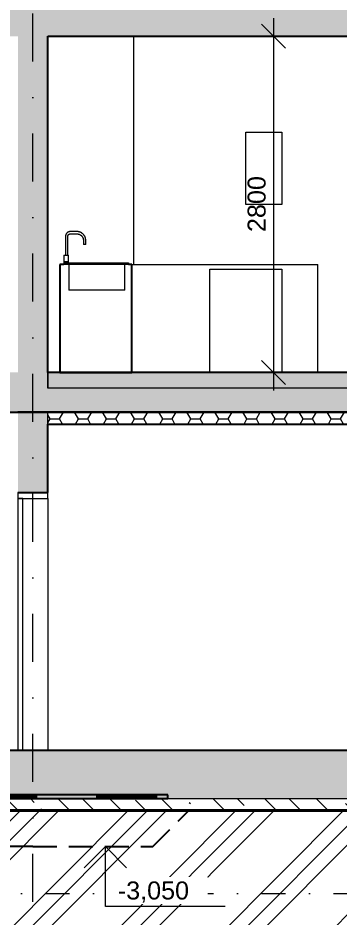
# Model space of a CAD drawing. Header units: millimetres. Extents: x -9657 to 178820, y -8645 to 72638.
# Drawn here: x -727 to 1951, y -3645 to 3852 of the extents above; entities that cross this region are included whole.
import ezdxf

# ---------------------------------------------------------------- set-up
doc = ezdxf.new("R2010")
doc.units = ezdxf.units.MM
for name, pattern in [('HA_Dash_3mm-S1mm', [300, 200, -100]), ('HA_DashDot_10mm-S3mm', [1000, 400, -300, 0, -300]), ('HA_DashDot_6mm-S2mm', [600, 200, -200, 0, -200]), ('HA_Dot-S4mm', [400, 0, -400])]:
    doc.linetypes.add(name, pattern=pattern)
for name, color, linetype, lineweight in [('A-____-____-DIMS', 9, 'Continuous', 5), ('A-____-____-DIMS-100', 9, 'Continuous', 5), ('A-CLNG-____-MCUT', 9, 'Continuous', 25), ('A-CLNG-____-PATT', 9, 'Continuous', 25), ('A-DETL-____-CNTR', 9, 'HA_DashDot_6mm-S2mm', 9), ('A-DETL-____-HDLN', 9, 'HA_Dash_3mm-S1mm', 25), ('A-DETL-____-WIDE', 9, 'Continuous', 40), ('A-DETL-GENF-OTLN', 9, 'Continuous', 9), ('A-DOOR-____-MCUT', 9, 'Continuous', 9), ('A-DOOR-____-OTLN', 9, 'Continuous', 9), ('A-DOOR-FRAM-MCUT', 9, 'Continuous', 9), ('A-DOOR-FRAM-OTLN', 9, 'Continuous', 9), ('A-FLOR-____-MCUT', 9, 'Continuous', 25), ('A-FLOR-____-PATT', 9, 'Continuous', 25), ('A-FLOR-LEVL-OTLN', 9, 'Continuous', 9), ('A-WALL-____-MCUT', 9, 'Continuous', 25), ('A-WALL-____-PATT', 9, 'Continuous', 25), ('G-____-____-DIMS', 9, 'Continuous', 5), ('I-WALL-____-MCUT', 9, 'Continuous', 25), ('I-WALL-____-OTLN', 9, 'Continuous', 9), ('P-SANR-FIXT-OTLN', 9, 'Continuous', 9), ('Q-CASE-____-MCUT', 9, 'Continuous', 25), ('Q-CASE-____-OTLN', 9, 'Continuous', 9), ('Q-SPCQ-____-OTLN', 9, 'Continuous', 9), ('S-GRID-____-OTLN', 9, 'Continuous', 5)]:
    doc.layers.add(name, color=color, linetype=linetype, lineweight=lineweight)
doc.styles.add('Arial_1', font='arial.ttf', dxfattribs={"height": 150})
doc.dimstyles.new('Inner_Dimensions_1', dxfattribs={"dimscale": 304.8, "dimtxt": 153.03891, "dimasz": 0.656168, "dimexe": 0.492126, "dimexo": 0.0625, "dimgap": 0.065617, "dimtad": 1, "dimdec": 0, "dimzin": 0, "dimdsep": 46, "dimtxsty": 'Arial_1', "dimblk1": 'OBLIQUE', "dimblk2": 'OBLIQUE', "dimsah": 1, "dimcen": 0.09, "dimdle": 0.492126, "dimazin": 0, "dimtfac": 1, "dimtdec": 4, "dimtix": 1, "dimtmove": 0, "dimatfit": 3, "dimfxl": 0.492126, "dimfxlon": 1, "dimtvp": 1, "dimtolj": 1, "dimtzin": 0, "dimlwd": 9, "dimlwe": 9, "dimarcsym": 2})

# ---------------------------------------------------------------- blocks, each defined once
blk = doc.blocks.new('Kuchyňská_linka_sporák_ADNS - 600x600x800-1423137-ŘEZ 3-3 OBJEKT C')
at = {"layer": 'Q-SPCQ-____-OTLN', "color": 50}
for p, q in [((1173.2, 2900), (1473.2, 2900)), ((1173.2, 2300), (1173.2, 2900)), ((1473.2, 2900), (1473.2, 2300)), ((1473.2, 2300), (1173.2, 2300)), ((873.2, 1760), (1473.2, 1760)), ((873.2, 900), (873.2, 1760)), ((1473.2, 1760), (1473.2, 900))]:
    blk.add_line(p, q, dxfattribs=at)
blk = doc.blocks.new('Skříňka se dřezem_ pravoúhlá - 500 x 440mm-1427235-ŘEZ 3-3 OBJEKT C')
at = {"layer": 'P-SANR-FIXT-OTLN', "color": 50}
for p, q in [((-330.1, 2033.4), (-330.1, 1876.2)), ((-311.1, 1876.2), (-311.1, 2033.4)), ((-234.9, 2073), (-290.4, 2073)), ((-290.4, 2054), (-234.9, 2054)), ((-180.9, 2000), (-180.9, 1965.1)), ((-161.9, 1965.1), (-180.9, 1965.1)), ((-161.9, 1965.1), (-161.9, 2000)), ((-344.4, 1876.2), (-344.4, 1825.2)), ((-344.4, 1876.2), (-344.4, 1825.2)), ((-343.9, 1876.2), (-325.4, 1876.2)), ((-343.9, 1876.2), (-343.9, 1876.2)), ((-325.4, 1876.2), (-306.8, 1876.2)), ((-306.8, 1876.2), (-306.8, 1876.2)), ((-306.3, 1825.2), (-306.3, 1876.2)), ((-306.3, 1825.2), (-306.3, 1876.2)), ((-344.4, 1825.2), (-344.4, 1812.7)), ((-344.4, 1825.2), (-306.3, 1825.2)), ((-344.4, 1812.7), (-344.4, 1800)), ((-344.4, 1812.7), (-280.9, 1812.7)), ((-280.9, 1800), (-344.4, 1800)), ((-306.3, 1812.7), (-306.3, 1825.2)), ((-303.1, 1800), (-303.1, 1584.1)), ((-280.9, 1812.7), (94, 1812.7)), ((94, 1800), (-280.9, 1800)), ((94, 1812.7), (195.6, 1812.7)), ((94, 1800), (94, 1812.7)), ((195.6, 1800), (94, 1800)), ((163.8, 1584.1), (163.8, 1800)), ((195.6, 1812.7), (195.6, 1800)), ((-233.3, 1584.1), (-303.1, 1584.1)), ((94, 1584.1), (-233.3, 1584.1)), ((163.8, 1584.1), (94, 1584.1))]:
    blk.add_line(p, q, dxfattribs=at)
at = {"layer": 'P-SANR-FIXT-OTLN', "color": 50, "flags": 128}
for points in [[(-290.4, 2073), (-292, 2073), (-293.6, 2072.9), (-295.2, 2072.8), (-296.8, 2072.5), (-298.3, 2072.3), (-299.9, 2071.9), (-301.4, 2071.5), (-302.9, 2071), (-304.4, 2070.5), (-305.9, 2069.9), (-307.3, 2069.3), (-308.8, 2068.6), (-310.2, 2067.8), (-311.5, 2067), (-312.9, 2066.1), (-314.1, 2065.2), (-315.4, 2064.2), (-316.6, 2063.2), (-317.8, 2062.1), (-318.9, 2061), (-320, 2059.9), (-321, 2058.6), (-322, 2057.4), (-323, 2056.1), (-323.8, 2054.8), (-324.7, 2053.5), (-325.4, 2052.1), (-326.2, 2050.7), (-326.8, 2049.2), (-327.4, 2047.7), (-328, 2046.3), (-328.5, 2044.7), (-328.9, 2043.2), (-329.3, 2041.7), (-329.6, 2040.1), (-329.8, 2038.5), (-330, 2037), (-330.1, 2035.4), (-330.1, 2033.8), (-330.1, 2033.4)], [(-311.1, 2033.4), (-311.1, 2034.2), (-311, 2035), (-310.9, 2035.8), (-310.8, 2036.7), (-310.7, 2037.5), (-310.5, 2038.3), (-310.3, 2039.1), (-310, 2039.9), (-309.8, 2040.6), (-309.5, 2041.4), (-309.1, 2042.2), (-308.7, 2042.9), (-308.4, 2043.6), (-307.9, 2044.3), (-307.5, 2045), (-307, 2045.7), (-306.5, 2046.3), (-306, 2047), (-305.4, 2047.6), (-304.8, 2048.2), (-304.2, 2048.7), (-303.6, 2049.3), (-302.9, 2049.8), (-302.3, 2050.3), (-301.6, 2050.7), (-300.9, 2051.2), (-300.2, 2051.6), (-299.4, 2051.9), (-298.7, 2052.3), (-297.9, 2052.6), (-297.1, 2052.9), (-296.4, 2053.1), (-295.6, 2053.4), (-294.8, 2053.5), (-294, 2053.7), (-293.1, 2053.8), (-292.3, 2053.9), (-291.5, 2054), (-290.7, 2054), (-290.4, 2054)], [(-161.9, 2000), (-161.9, 2002.9), (-162.1, 2005.9), (-162.4, 2008.8), (-162.8, 2011.7), (-163.3, 2014.5), (-163.9, 2017.4), (-164.7, 2020.2), (-165.6, 2023), (-166.5, 2025.7), (-167.6, 2028.5), (-168.8, 2031.1), (-170.1, 2033.7), (-171.5, 2036.3), (-173, 2038.8), (-174.6, 2041.3), (-176.3, 2043.6), (-178.1, 2045.9), (-180, 2048.2), (-182, 2050.3), (-184, 2052.4), (-186.1, 2054.4), (-188.4, 2056.3), (-190.6, 2058.1), (-193, 2059.8), (-195.4, 2061.5), (-197.9, 2063), (-200.5, 2064.4), (-203.1, 2065.8), (-205.7, 2067), (-208.4, 2068.1), (-211.2, 2069.1), (-213.9, 2070), (-216.8, 2070.8), (-219.6, 2071.4), (-222.5, 2072), (-225.4, 2072.4), (-228.3, 2072.7), (-231.2, 2073), (-234.1, 2073), (-234.9, 2073)], [(-234.9, 2054), (-232.7, 2054), (-230.6, 2053.8), (-228.4, 2053.6), (-226.3, 2053.3), (-224.2, 2052.9), (-222.1, 2052.5), (-220, 2051.9), (-217.9, 2051.3), (-215.9, 2050.5), (-213.9, 2049.7), (-211.9, 2048.9), (-210, 2047.9), (-208.1, 2046.9), (-206.2, 2045.8), (-204.4, 2044.6), (-202.6, 2043.3), (-200.9, 2042), (-199.3, 2040.6), (-197.7, 2039.1), (-196.2, 2037.6), (-194.7, 2036.1), (-193.3, 2034.4), (-191.9, 2032.7), (-190.7, 2031), (-189.5, 2029.2), (-188.3, 2027.3), (-187.3, 2025.5), (-186.3, 2023.5), (-185.4, 2021.6), (-184.6, 2019.6), (-183.8, 2017.6), (-183.2, 2015.5), (-182.6, 2013.4), (-182.1, 2011.3), (-181.7, 2009.2), (-181.4, 2007.1), (-181.1, 2004.9), (-181, 2002.8), (-180.9, 2000.6), (-180.9, 2000)]]:
    blk.add_lwpolyline(points, dxfattribs=at)
blk = doc.blocks.new('Casework 3 - Casework 6-1487061-ŘEZ 3-3 OBJEKT C')
at = {"layer": 'Q-CASE-____-MCUT', "color": 10}
for p, q in [((-344.4, 1800), (-376.8, 1800)), ((-376.8, 1800), (-376.8, 900)), ((223.2, 1800), (195.6, 1800)), ((223.2, 900), (223.2, 1800)), ((-376.8, 900), (223.2, 900))]:
    blk.add_line(p, q, dxfattribs=at)
at = {"layer": 'Q-CASE-____-OTLN', "color": 50}
for p in [(223.2, 1800), (1773.2, 900)]:
    blk.add_line(p, (1773.2, 1800), dxfattribs=at)
blk = doc.blocks.new('185-01_OBJEKT C_Central_rvt-1-ŘEZ 3-3 OBJEKT C')
at = {"layer": 'A-FLOR-____-PATT', "lineweight": 9}
blk.add_hatch(color=254, dxfattribs=at).paths.add_polyline_path([(220.5, 3700), (7908.2, 3700), (7908.2, 3920), (-5661.8, 3920), (-5661.8, 3700), (-128, 3700)])
at = {"layer": 'A-FLOR-____-PATT', "lineweight": 5}
h = blk.add_hatch(color=7, dxfattribs=at)
h.paths.add_polyline_path([(7648.2, 770), (7833.2, 771.1), (7833.2, 900), (-476.8, 900), (-476.4, 770), (7538.2, 770)])
h.paths.add_polyline_path([(-5591.8, 770), (-726.8, 770), (-726.8, 900), (-5591.8, 900), (-5591.8, 898.2)])
at = {"layer": 'A-FLOR-____-PATT', "lineweight": 9}
h = blk.add_hatch(color=254, dxfattribs=at)
h.paths.add_polyline_path([(1265.9, 570), (6508.2, 570), (6508.2, 770), (-5661.8, 770), (-5661.8, 570), (569, 570)])
h.paths.add_polyline_path([(7903.2, 570), (7903.2, 770), (7648.2, 770), (7648.2, 570)])
at = {"layer": 'A-WALL-____-PATT', "lineweight": 9}
blk.add_hatch(color=254, dxfattribs=at).paths.add_polyline_path([(-726.8, 770), (-476.8, 770), (-476.8, 3700), (-726.8, 3699.4), (-726.8, 900)])
at = {"layer": 'A-FLOR-____-MCUT', "color": 10}
for p, q in [((-476.8, 3700), (7548.2, 3700)), ((7833.2, 900), (-476.8, 900)), ((-5661.8, 570), (5708.2, 570))]:
    blk.add_line(p, q, dxfattribs=at)
at = {"layer": 'A-FLOR-____-MCUT', "color": 50, "lineweight": 9}
for p in [(-476.8, 900), (6508.2, 770)]:
    blk.add_line(p, (-476.8, 770), dxfattribs=at)
at = {"layer": 'A-WALL-____-MCUT', "color": 50, "lineweight": 9}
blk.add_line((-476.8, 770), (-476.8, 900), dxfattribs=at)
at = {"layer": 'I-WALL-____-MCUT', "color": 10}
blk.add_line((-476.8, 900), (-476.8, 3700), dxfattribs=at)
at = {"layer": 'I-WALL-____-OTLN', "color": 50}
blk.add_line((238.2, 1800), (238.2, 3700), dxfattribs=at)
at = {"layer": 'P-SANR-FIXT-OTLN', "color": 50, "lineweight": 9}
blk.add_blockref('Skříňka se dřezem_ pravoúhlá - 500 x 440mm-1427235-ŘEZ 3-3 OBJEKT C', (0, 0), dxfattribs=at)
at = {"layer": 'Q-CASE-____-OTLN', "color": 50, "lineweight": 9}
blk.add_blockref('Casework 3 - Casework 6-1487061-ŘEZ 3-3 OBJEKT C', (0, 0), dxfattribs=at)
at = {"layer": 'Q-SPCQ-____-OTLN', "color": 50, "lineweight": 9}
blk.add_blockref('Kuchyňská_linka_sporák_ADNS - 600x600x800-1423137-ŘEZ 3-3 OBJEKT C', (0, 0), dxfattribs=at)
blk = doc.blocks.new('HA_DR_Single_Swing_Solid - In_900x2100_SKLEP_CIP-2273789-ŘEZ 3-3 OBJEKT C')
at = {"layer": 'A-DOOR-____-MCUT'}
for p, q in [((-726.8, -150), (-726.8, -2250)), ((-686.8, -150), (-726.8, -150)), ((-686.8, -2250), (-686.8, -150)), ((-726.8, -2250), (-686.8, -2250))]:
    blk.add_line(p, q, dxfattribs=at)
at = {"layer": 'A-DOOR-FRAM-MCUT'}
for p, q in [((-726.8, -100), (-726.8, -150)), ((-476.8, -100), (-726.8, -100)), ((-476.8, -150), (-476.8, -100)), ((-726.8, -150), (-476.8, -150))]:
    blk.add_line(p, q, dxfattribs=at)
at = {"layer": 'A-DOOR-FRAM-OTLN'}
blk.add_line((-476.8, -150), (-476.8, -2250), dxfattribs=at)
blk = doc.blocks.new('Spot Elevations - Flipped-794089-ŘEZ 3-3 OBJEKT C')
at = {"layer": 'G-____-____-DIMS', "lineweight": 9}
for p, q in [((536.2, 9323.2), (713, 9500)), ((713, 9500), (889.8, 9323.2)), ((713, 9000), (713, 9500)), ((1713, 9000), (713, 9000))]:
    blk.add_line(p, q, dxfattribs=at)
blk = doc.blocks.new('DIMBLOCK42-ŘEZ 3-3 OBJEKT C')
at = {"layer": 'A-____-____-DIMS-100', "lineweight": 9}
for p, q in [((1403.1, 3850), (1403.1, 750)), ((1403.1, 3700), (1303.1, 3800)), ((1553.1, 3700), (1253.1, 3700)), ((1403.1, 3700), (1503.1, 3600)), ((1403.1, 3700), (1553.1, 3700)), ((1403.1, 900), (1303.1, 1000)), ((1553.1, 900), (1253.1, 900)), ((1403.1, 900), (1503.1, 800)), ((1403.1, 900), (1553.1, 900))]:
    blk.add_line(p, q, dxfattribs=at)
at = {"layer": 'A-____-____-DIMS-100', "color": 0, "lineweight": 9, "insert": (1188.4, 2069.3), "char_height": 150, "width": 553.765, "attachment_point": 1, "rotation": 90, "line_spacing_factor": 0.941778, "style": 'Arial_1'}
blk.add_mtext('2800', dxfattribs=at)
blk = doc.blocks.new('_Oblique')
at = {"color": 0, "linetype": 'ByBlock', "lineweight": -2}
blk.add_line((-0.5, -0.5), (0.5, 0.5), dxfattribs=at)

msp = doc.modelspace()

# ---------------------------------------------------------------- hatches: boundary and pattern name
at = {"layer": 'A-CLNG-____-PATT', "lineweight": 5}
h = msp.add_hatch(dxfattribs=at)
h.set_pattern_fill('FP_5', color=256, style=0, pattern_type=2)
h.set_pattern_definition([(0, (-4910.684, 1865.4), (117.188, 67.658), [78.125, -156.25]), (120, (-4910.684, 1865.4), (-117.18755, 67.6588), [78.125, -156.25]), (60, (-4910.684, 1865.4), (0.00045, 135.3168), [0, -156.25, 78.125, 0])])
h.paths.add_polyline_path([(5447.4, 470), (5708.2, 470), (5708.2, 570), (-476.8, 570), (-476.8, 470), (4053.6, 470)])
h = msp.add_hatch(dxfattribs=at)
h.set_pattern_fill('FP_10', color=256, angle=-270, style=0, pattern_type=2)
h.set_pattern_definition([(270, (-2569.3, -2620), (1000, 6e-14), []), (270, (-2579.3, -2620), (1000, 6e-14), []), (270, (-2589.3, -2620), (1000, 6e-14), []), (270, (-2599.3, -2620), (1000, 6e-14), []), (270, (-2609.3, -2620), (1000, 6e-14), []), (270, (-2619.3, -2620), (1000, 6e-14), []), (270, (-2629.3, -2620), (1000, 6e-14), []), (270, (-2639.3, -2620), (1000, 6e-14), []), (270, (-2649.3, -2620), (1000, 6e-14), []), (270, (-2659.3, -2620), (1000, 6e-14), []), (270, (-2669.3, -2620), (1000, 6e-14), []), (270, (-2679.3, -2620), (1000, 6e-14), []), (270, (-2689.3, -2620), (1000, 6e-14), []), (270, (-2699.3, -2620), (1000, 6e-14), []), (270, (-2709.3, -2620), (1000, 6e-14), []), (270, (-2719.3, -2620), (1000, 6e-14), []), (270, (-2729.3, -2620), (1000, 6e-14), []), (270, (-2739.3, -2620), (1000, 6e-14), []), (270, (-2749.3, -2620), (1000, 6e-14), []), (270, (-2759.3, -2620), (1000, 6e-14), []), (270, (-2769.3, -2620), (1000, 6e-14), []), (270, (-2779.3, -2620), (1000, 6e-14), []), (270, (-2789.3, -2620), (1000, 6e-14), []), (270, (-2799.3, -2620), (1000, 6e-14), []), (270, (-2809.3, -2620), (1000, 6e-14), []), (270, (-2819.3, -2620), (1000, 6e-14), []), (270, (-2829.3, -2620), (1000, 6e-14), []), (270, (-2839.3, -2620), (1000, 6e-14), []), (270, (-2849.3, -2620), (1000, 6e-14), []), (270, (-2859.3, -2620), (1000, 6e-14), []), (270, (-2869.3, -2620), (1000, 6e-14), []), (270, (-2879.3, -2620), (1000, 6e-14), []), (270, (-2889.3, -2620), (1000, 6e-14), []), (270, (-2899.3, -2620), (1000, 6e-14), []), (270, (-2909.3, -2620), (1000, 6e-14), []), (270, (-2919.3, -2620), (1000, 6e-14), []), (270, (-2929.3, -2620), (1000, 6e-14), []), (270, (-2939.3, -2620), (1000, 6e-14), []), (270, (-2949.3, -2620), (1000, 6e-14), []), (270, (-2959.3, -2620), (1000, 6e-14), []), (270, (-2969.3, -2620), (1000, 6e-14), []), (270, (-2979.3, -2620), (1000, 6e-14), []), (270, (-2989.3, -2620), (1000, 6e-14), []), (270, (-2999.3, -2620), (1000, 6e-14), []), (270, (-3009.3, -2620), (1000, 6e-14), []), (270, (-3019.3, -2620), (1000, 6e-14), []), (270, (-3029.3, -2620), (1000, 6e-14), []), (270, (-3039.3, -2620), (1000, 6e-14), []), (270, (-3049.3, -2620), (1000, 6e-14), []), (270, (-3059.3, -2620), (1000, 6e-14), []), (270, (-3069.3, -2620), (1000, 6e-14), [])])
h.paths.add_polyline_path([(-5661.8, -2650), (523.2, -2650), (523.2, -2620), (-5661.8, -2620)])
at = {"layer": 'A-DETL-GENF-OTLN', "lineweight": 5}
h = msp.add_hatch(dxfattribs=at)
h.set_pattern_fill('FP_12', color=250, style=0, pattern_type=2)
h.set_pattern_definition([(45, (-4910.7, 1865.4), (-449.013, 449.013), []), (45, (-4751.93, 1865.4), (0, 898.026), []), (45, (-5069.43, 1865.4), (0, 898.026), [])])
h.paths.add_polyline_path([(15108.2, -5052), (15204.3, -5052), (15204.3, -151.5), (15108.2, -1250), (15108.2, -1450), (14456.6, -1450), (14456.6, -1248.8), (14386, -442.2), (12078.2, -2750), (-6681.8, -2750), (-6681.8, -5052), (14906.6, -5052)])
h.paths.add_polyline_path([(-7097.2, -5052), (-6981.8, -5052), (-6981.8, -500), (-6681.8, -500), (-7097.2, -84.6), (-7097.2, -4009.3)])
h.paths.add_polyline_path([(14658.2, -1250), (14658.2, -170), (14656.7, -171.5), (14656.7, -1250)])
h.paths.add_polyline_path([(15204.3, 497.4), (15204.3, 500), (15108.2, 499)])
at = {"layer": 'A-FLOR-____-PATT', "lineweight": 9}
msp.add_hatch(color=256, dxfattribs=at).paths.add_polyline_path([(11858.2, -2650), (11858.2, -2250), (-5661.8, -2250), (-5661.8, -2650), (9628.9, -2650)])
at = {"layer": 'A-FLOR-____-PATT', "lineweight": 5}
h = msp.add_hatch(dxfattribs=at)
h.set_pattern_fill('FP_9', color=256, style=0, pattern_type=2)
h.set_pattern_definition([(315, (-4910.68, 1865.4), (215.526, 215.526), []), (315, (-4910.68, 2068.6), (215.526, 215.526), [127, -76.2, 12.7, -76.2, -127]), (315, (-4910.68, 2068.6), (215.526, 215.526), [-292.1, 127, 0])])
h.paths.add_polyline_path([(-1521.8, -2750), (11858.2, -2750), (11858.2, -2650), (-5661.8, -2650), (-5661.8, -2750), (-4309.5, -2750)])
at = {"layer": 'A-WALL-____-PATT', "lineweight": 9}
msp.add_hatch(color=256, dxfattribs=at).paths.add_polyline_path([(-476.8, -100), (-476.8, 570), (-726.8, 570), (-726.8, -100)])

# ---------------------------------------------------------------- linework, layer by layer
at = {"layer": 'A-CLNG-____-MCUT'}
for p, q in [((5708.2, 570), (-476.8, 570)), ((-476.8, 470), (5708.2, 470)), ((523.2, -2620), (-5661.8, -2620)), ((523.2, -2650), (523.2, -2620)), ((-5661.8, -2650), (523.2, -2650))]:
    msp.add_line(p, q, dxfattribs=at)
at = {"layer": 'A-DETL-____-CNTR'}
msp.add_line((-7097.2, -3440), (15204.3, -3440), dxfattribs=at)
at = {"layer": 'A-DETL-____-HDLN'}
for p, q in [((398.2, -3050), (698.2, -2750)), ((-601.8, -3050), (-1601.8, -3050)), ((-601.8, -3050), (398.2, -3050))]:
    msp.add_line(p, q, dxfattribs=at)
at = {"layer": 'A-DETL-____-WIDE'}
msp.add_line((11858.2, -2750), (-5661.8, -2750), dxfattribs=at)
at = {"layer": 'A-FLOR-____-MCUT'}
msp.add_line((6583.2, -2250), (-5301.8, -2250), dxfattribs=at)
at = {"layer": 'A-FLOR-____-MCUT', "lineweight": 9}
msp.add_line((-5661.8, -2650), (11858.2, -2650), dxfattribs=at)
at = {"layer": 'A-FLOR-LEVL-OTLN', "linetype": 'HA_Dot-S4mm', "lineweight": 5}
for p, q in [((-9656.8, 900), (16076.1, 900)), ((-9656.8, -2250), (16076.1, -2250))]:
    msp.add_line(p, q, dxfattribs=at)
at = {"layer": 'A-WALL-____-MCUT', "lineweight": 9}
msp.add_line((-476.8, 470), (-476.8, 570), dxfattribs=at)
at = {"layer": 'I-WALL-____-MCUT'}
for p, q in [((-476.8, 570), (-726.8, 570)), ((-476.8, -100), (-476.8, 470)), ((-726.8, -100), (-476.8, -100))]:
    msp.add_line(p, q, dxfattribs=at)
at = {"layer": 'S-GRID-____-OTLN', "linetype": 'HA_DashDot_10mm-S3mm', "lineweight": 9}
msp.add_line((-601.8, -4511.3), (-601.8, 14901.7), dxfattribs=at)

# ---------------------------------------------------------------- block references
at = {"lineweight": 5}
msp.add_blockref('185-01_OBJEKT C_Central_rvt-1-ŘEZ 3-3 OBJEKT C', (0, 0), dxfattribs=at)
at = {"layer": 'A-DOOR-____-OTLN'}
msp.add_blockref('HA_DR_Single_Swing_Solid - In_900x2100_SKLEP_CIP-2273789-ŘEZ 3-3 OBJEKT C', (0, 0), dxfattribs=at)
at = {"layer": 'G-____-____-DIMS', "lineweight": 9}
msp.add_blockref('Spot Elevations - Flipped-794089-ŘEZ 3-3 OBJEKT C', (-711, -12550), dxfattribs=at)

# ---------------------------------------------------------------- dimensions: what is measured, and where the dimension line sits
at = {"layer": 'A-____-____-DIMS', "lineweight": 9}
dim = msp.add_linear_dim(base=(1403.1, 900), p1=(1553.1, 3700), p2=(1553.1, 900), angle=90, dimstyle='Inner_Dimensions_1', override={"dimpost": '<>', "dimfxl": 2800}, dxfattribs=at)
dim.commit()
dim.dimension.update_dxf_attribs({"geometry": 'DIMBLOCK42-ŘEZ 3-3 OBJEKT C', "text_midpoint": (1306.5, 2300)})

# ---------------------------------------------------------------- next in the draw order: texts
at = {"layer": 'G-____-____-DIMS', "lineweight": 9, "insert": (105.9, -3340.7), "char_height": 150, "width": 710.695, "attachment_point": 1, "line_spacing_factor": 0.941778, "style": 'Arial_1', "bg_fill": 3, "box_fill_scale": 1.25, "bg_fill_color": 256, "bg_fill_true_color": 13158600, "bg_fill_transparency": 0}
msp.add_mtext('-3,050', dxfattribs=at)

doc.saveas('drawing.dxf')
